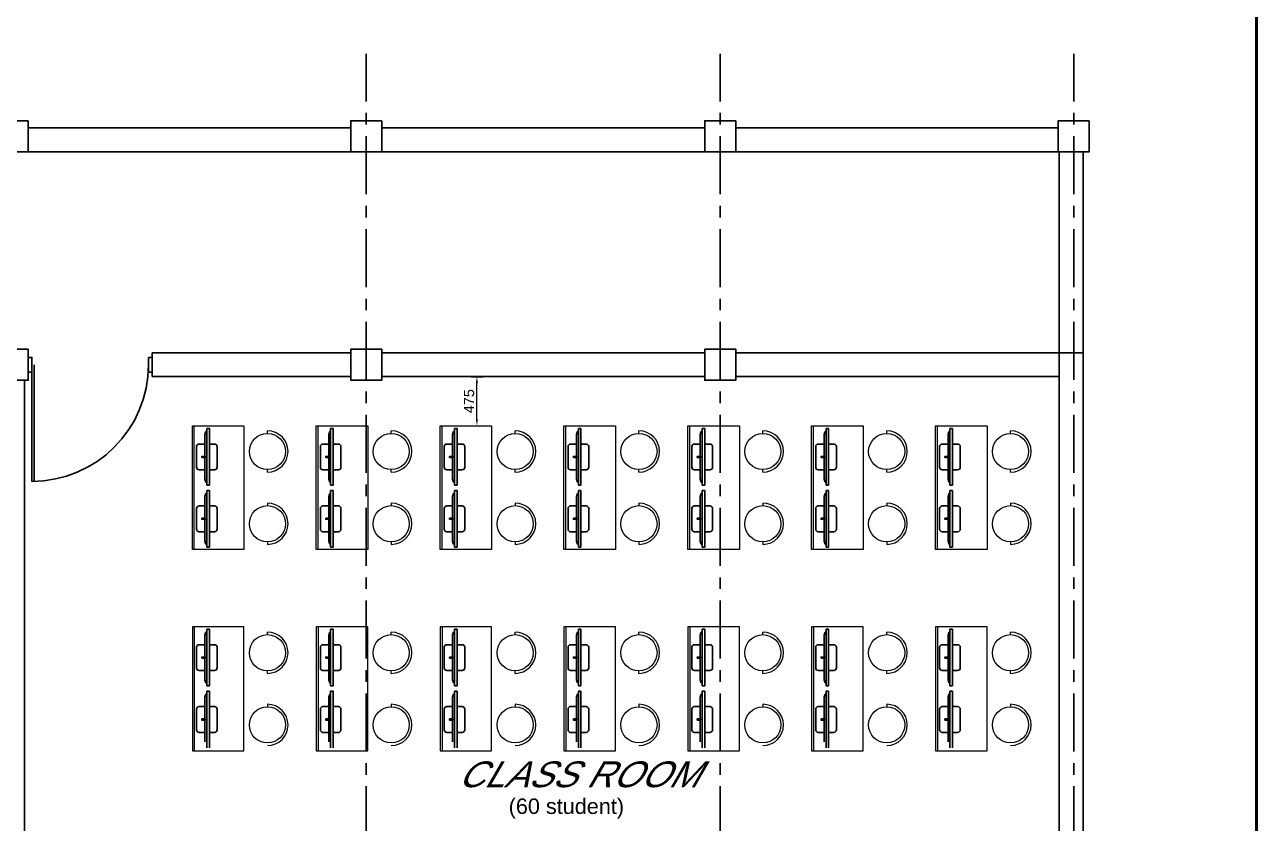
# Model space of a CAD drawing. Extents: x 348043 to 758301, y 133827 to 256568.
# Drawn here: x 615933 to 627867, y 141775 to 149515 of the extents above; entities that cross this region are included whole.
import ezdxf

# ---------------------------------------------------------------- set-up
doc = ezdxf.new("R2010")
doc.units = 0
doc.header["$LTSCALE"] = 900
doc.header["$MEASUREMENT"] = 0
doc.header["$PDMODE"] = 34
doc.linetypes.add('ACAD_ISO02W100', pattern=[15, 12, -3])
doc.linetypes.add('CENTER', pattern=[2, 1.25, -0.25, 0.25, -0.25])
doc.layers.get('DEFPOINTS').update_dxf_attribs({"color": 3, "linetype": 'CONTINUOUS'})
for name, color, linetype in [('2', 7, 'CONTINUOUS'), ('door', 163, 'CONTINUOUS'), ('TEXT', 2, 'CONTINUOUS')]:
    doc.layers.add(name, color=color, linetype=linetype)
doc.layers.add('COL', color=6, linetype='CONTINUOUS', lineweight=25)
doc.styles.add('ROMANS', font='arial.ttf')
doc.dimstyles.new('MSADIM', dxfattribs={"dimscale": 50, "dimtxt": 2.5, "dimasz": 2.5, "dimexe": 1.2, "dimexo": 1, "dimgap": 1, "dimtad": 1, "dimdec": 0, "dimzin": 1, "dimdsep": 46, "dimtxsty": 'ROMANS', "dimcen": 0, "dimclrd": 3, "dimclrt": 6, "dimadec": 0, "dimazin": 0, "dimtfac": 1, "dimtdec": 0, "dimtofl": 0, "dimtmove": 0, "dimatfit": 3, "dimfxl": 1, "dimtvp": 0.1, "dimtolj": 1, "dimtzin": 1, "dimarcsym": 0})

# ---------------------------------------------------------------- blocks, each defined once
blk = doc.blocks.new('*D110')
at = {"layer": 'DEFPOINTS', "color": 0, "lineweight": 50, "ltscale": 1.25}
for p in [(620208, 146103), (620315, 146103), (620208, 145628)]:
    blk.add_point(p, dxfattribs=at)
at = {"layer": 'door', "color": 0, "linetype": 'ACAD_ISO02W100', "lineweight": 9, "ltscale": 1.25}
blk.add_line((620258, 146103), (620375, 146103), dxfattribs=at)
at = {"layer": 'door', "color": 3, "lineweight": 9, "ltscale": 1.25}
blk.add_line((620315, 145691), (620315, 146041), dxfattribs=at)
at = {"layer": 'door', "color": 0, "lineweight": 9, "ltscale": 1.25}
blk.add_line((620258, 145628), (620375, 145628), dxfattribs=at)
at = {"layer": 'door', "color": 3, "lineweight": 50, "ltscale": 1.25}
for points in [[(620305, 146041), (620325, 146041), (620315, 146103)], [(620305, 145691), (620325, 145691), (620315, 145628)]]:
    blk.add_solid(points, dxfattribs=at)
at = {"layer": 'door', "color": 6, "lineweight": 5, "ltscale": 1.25, "insert": (620239, 145866), "char_height": 100, "attachment_point": 5, "rotation": 90, "style": 'ROMANS'}
blk.add_mtext('\\A1;475', dxfattribs=at)

msp = doc.modelspace()

# ---------------------------------------------------------------- linework, layer by layer
at = {"layer": '2', "color": 30, "linetype": 'Continuous'}
for p, q in [((617722.7, 145600.7), (617697.9, 145600.7)), ((617697.9, 145050.7), (617697.9, 145600.7)), ((617722.7, 145050.7), (617722.7, 145600.7)), ((618922.7, 145600.7), (618897.9, 145600.7)), ((618897.9, 145050.7), (618897.9, 145600.7)), ((618922.7, 145050.7), (618922.7, 145600.7)), ((620122.7, 145600.7), (620097.9, 145600.7)), ((620097.9, 145050.7), (620097.9, 145600.7)), ((620122.7, 145050.7), (620122.7, 145600.7)), ((621322.7, 145600.7), (621297.9, 145600.7)), ((621297.9, 145050.7), (621297.9, 145600.7)), ((621322.7, 145050.7), (621322.7, 145600.7)), ((622522.7, 145600.7), (622497.9, 145600.7)), ((622497.9, 145050.7), (622497.9, 145600.7)), ((622522.7, 145050.7), (622522.7, 145600.7)), ((623722.7, 145600.7), (623697.9, 145600.7)), ((623697.9, 145050.7), (623697.9, 145600.7)), ((623722.7, 145050.7), (623722.7, 145600.7)), ((624922.7, 145600.7), (624897.9, 145600.7)), ((624897.9, 145050.7), (624897.9, 145600.7)), ((624922.7, 145050.7), (624922.7, 145600.7)), ((617688.6, 145571.6), (617679.3, 145542.4)), ((617679.3, 145109), (617679.3, 145542.4)), ((617688.6, 145571.6), (617697.9, 145571.6)), ((618888.6, 145571.6), (618879.3, 145542.4)), ((618879.3, 145109), (618879.3, 145542.4)), ((618888.6, 145571.6), (618897.9, 145571.6)), ((620088.6, 145571.6), (620079.3, 145542.4)), ((620079.3, 145109), (620079.3, 145542.4)), ((620088.6, 145571.6), (620097.9, 145571.6)), ((621288.6, 145571.6), (621279.3, 145542.4)), ((621279.3, 145109), (621279.3, 145542.4)), ((621288.6, 145571.6), (621297.9, 145571.6)), ((622488.6, 145571.6), (622479.3, 145542.4)), ((622479.3, 145109), (622479.3, 145542.4)), ((622488.6, 145571.6), (622497.9, 145571.6)), ((623688.6, 145571.6), (623679.3, 145542.4)), ((623679.3, 145109), (623679.3, 145542.4)), ((623688.6, 145571.6), (623697.9, 145571.6)), ((624888.6, 145571.6), (624879.3, 145542.4)), ((624879.3, 145109), (624879.3, 145542.4)), ((624888.6, 145571.6), (624897.9, 145571.6)), ((617597.9, 145225.7), (617597.9, 145425.7)), ((617622.9, 145450.7), (617679.3, 145450.7)), ((617722.7, 145450.7), (617772.9, 145450.7)), ((617797.9, 145225.7), (617797.9, 145425.7)), ((618797.9, 145225.7), (618797.9, 145425.7)), ((618822.9, 145450.7), (618879.3, 145450.7)), ((618922.7, 145450.7), (618972.9, 145450.7)), ((618997.9, 145225.7), (618997.9, 145425.7)), ((619997.9, 145225.7), (619997.9, 145425.7)), ((620022.9, 145450.7), (620079.3, 145450.7)), ((620122.7, 145450.7), (620172.9, 145450.7)), ((620197.9, 145225.7), (620197.9, 145425.7)), ((621197.9, 145225.7), (621197.9, 145425.7)), ((621222.9, 145450.7), (621279.3, 145450.7)), ((621322.7, 145450.7), (621372.9, 145450.7)), ((621397.9, 145225.7), (621397.9, 145425.7)), ((622397.9, 145225.7), (622397.9, 145425.7)), ((622422.9, 145450.7), (622479.3, 145450.7)), ((622522.7, 145450.7), (622572.9, 145450.7)), ((622597.9, 145225.7), (622597.9, 145425.7)), ((623597.9, 145225.7), (623597.9, 145425.7)), ((623622.9, 145450.7), (623679.3, 145450.7)), ((623722.7, 145450.7), (623772.9, 145450.7)), ((623797.9, 145225.7), (623797.9, 145425.7)), ((624797.9, 145225.7), (624797.9, 145425.7)), ((624822.9, 145450.7), (624879.3, 145450.7)), ((624922.7, 145450.7), (624972.9, 145450.7)), ((624997.9, 145225.7), (624997.9, 145425.7)), ((617697.9, 145325.7), (617644.8, 145325.7)), ((617697.9, 145200.7), (617697.9, 145325.7)), ((618897.9, 145325.7), (618844.8, 145325.7)), ((618897.9, 145200.7), (618897.9, 145325.7)), ((620097.9, 145325.7), (620044.8, 145325.7)), ((620097.9, 145200.7), (620097.9, 145325.7)), ((621297.9, 145325.7), (621244.8, 145325.7)), ((621297.9, 145200.7), (621297.9, 145325.7)), ((622497.9, 145325.7), (622444.8, 145325.7)), ((622497.9, 145200.7), (622497.9, 145325.7)), ((623697.9, 145325.7), (623644.8, 145325.7)), ((623697.9, 145200.7), (623697.9, 145325.7)), ((624897.9, 145325.7), (624844.8, 145325.7)), ((624897.9, 145200.7), (624897.9, 145325.7)), ((617622.9, 145200.7), (617679.3, 145200.7)), ((617722.7, 145200.7), (617772.9, 145200.7)), ((618822.9, 145200.7), (618879.3, 145200.7)), ((618922.7, 145200.7), (618972.9, 145200.7)), ((620022.9, 145200.7), (620079.3, 145200.7)), ((620122.7, 145200.7), (620172.9, 145200.7)), ((621222.9, 145200.7), (621279.3, 145200.7)), ((621322.7, 145200.7), (621372.9, 145200.7)), ((622422.9, 145200.7), (622479.3, 145200.7)), ((622522.7, 145200.7), (622572.9, 145200.7)), ((623622.9, 145200.7), (623679.3, 145200.7)), ((623722.7, 145200.7), (623772.9, 145200.7)), ((624822.9, 145200.7), (624879.3, 145200.7)), ((624922.7, 145200.7), (624972.9, 145200.7)), ((617688.6, 145079.9), (617679.3, 145109)), ((617688.6, 145079.9), (617697.9, 145079.9)), ((617722.7, 145050.7), (617697.9, 145050.7)), ((617722.7, 145000.7), (617697.9, 145000.7)), ((617697.9, 145000.7), (617697.9, 144450.7)), ((617722.7, 145000.7), (617722.7, 144450.7)), ((618888.6, 145079.9), (618879.3, 145109)), ((618888.6, 145079.9), (618897.9, 145079.9)), ((618922.7, 145050.7), (618897.9, 145050.7)), ((618922.7, 145000.7), (618897.9, 145000.7)), ((618897.9, 145000.7), (618897.9, 144450.7)), ((618922.7, 145000.7), (618922.7, 144450.7)), ((620088.6, 145079.9), (620079.3, 145109)), ((620088.6, 145079.9), (620097.9, 145079.9)), ((620122.7, 145050.7), (620097.9, 145050.7)), ((620122.7, 145000.7), (620097.9, 145000.7)), ((620097.9, 145000.7), (620097.9, 144450.7)), ((620122.7, 145000.7), (620122.7, 144450.7)), ((621288.6, 145079.9), (621279.3, 145109)), ((621288.6, 145079.9), (621297.9, 145079.9)), ((621322.7, 145050.7), (621297.9, 145050.7)), ((621322.7, 145000.7), (621297.9, 145000.7)), ((621297.9, 145000.7), (621297.9, 144450.7)), ((621322.7, 145000.7), (621322.7, 144450.7)), ((622488.6, 145079.9), (622479.3, 145109)), ((622488.6, 145079.9), (622497.9, 145079.9)), ((622522.7, 145050.7), (622497.9, 145050.7)), ((622522.7, 145000.7), (622497.9, 145000.7)), ((622497.9, 145000.7), (622497.9, 144450.7)), ((622522.7, 145000.7), (622522.7, 144450.7)), ((623688.6, 145079.9), (623679.3, 145109)), ((623688.6, 145079.9), (623697.9, 145079.9)), ((623722.7, 145050.7), (623697.9, 145050.7)), ((623722.7, 145000.7), (623697.9, 145000.7)), ((623697.9, 145000.7), (623697.9, 144450.7)), ((623722.7, 145000.7), (623722.7, 144450.7)), ((624888.6, 145079.9), (624879.3, 145109)), ((624888.6, 145079.9), (624897.9, 145079.9)), ((624922.7, 145050.7), (624897.9, 145050.7)), ((624922.7, 145000.7), (624897.9, 145000.7)), ((624897.9, 145000.7), (624897.9, 144450.7)), ((624922.7, 145000.7), (624922.7, 144450.7)), ((617688.6, 144971.6), (617679.3, 144942.4)), ((617679.3, 144942.4), (617679.3, 144509)), ((617688.6, 144971.6), (617697.9, 144971.6)), ((618888.6, 144971.6), (618879.3, 144942.4)), ((618879.3, 144942.4), (618879.3, 144509)), ((618888.6, 144971.6), (618897.9, 144971.6)), ((620088.6, 144971.6), (620079.3, 144942.4)), ((620079.3, 144942.4), (620079.3, 144509)), ((620088.6, 144971.6), (620097.9, 144971.6)), ((621288.6, 144971.6), (621279.3, 144942.4)), ((621279.3, 144942.4), (621279.3, 144509)), ((621288.6, 144971.6), (621297.9, 144971.6)), ((622488.6, 144971.6), (622479.3, 144942.4)), ((622479.3, 144942.4), (622479.3, 144509)), ((622488.6, 144971.6), (622497.9, 144971.6)), ((623688.6, 144971.6), (623679.3, 144942.4)), ((623679.3, 144942.4), (623679.3, 144509)), ((623688.6, 144971.6), (623697.9, 144971.6)), ((624888.6, 144971.6), (624879.3, 144942.4)), ((624879.3, 144942.4), (624879.3, 144509)), ((624888.6, 144971.6), (624897.9, 144971.6)), ((617597.9, 144825.7), (617597.9, 144625.7)), ((617622.9, 144850.7), (617679.3, 144850.7)), ((617697.9, 144850.7), (617697.9, 144725.7)), ((617722.7, 144850.7), (617772.9, 144850.7)), ((617797.9, 144825.7), (617797.9, 144625.7)), ((618797.9, 144825.7), (618797.9, 144625.7)), ((618822.9, 144850.7), (618879.3, 144850.7)), ((618897.9, 144850.7), (618897.9, 144725.7)), ((618922.7, 144850.7), (618972.9, 144850.7)), ((618997.9, 144825.7), (618997.9, 144625.7)), ((619997.9, 144825.7), (619997.9, 144625.7)), ((620022.9, 144850.7), (620079.3, 144850.7)), ((620097.9, 144850.7), (620097.9, 144725.7)), ((620122.7, 144850.7), (620172.9, 144850.7)), ((620197.9, 144825.7), (620197.9, 144625.7)), ((621197.9, 144825.7), (621197.9, 144625.7)), ((621222.9, 144850.7), (621279.3, 144850.7)), ((621297.9, 144850.7), (621297.9, 144725.7)), ((621322.7, 144850.7), (621372.9, 144850.7)), ((621397.9, 144825.7), (621397.9, 144625.7)), ((622397.9, 144825.7), (622397.9, 144625.7)), ((622422.9, 144850.7), (622479.3, 144850.7)), ((622497.9, 144850.7), (622497.9, 144725.7)), ((622522.7, 144850.7), (622572.9, 144850.7)), ((622597.9, 144825.7), (622597.9, 144625.7)), ((623597.9, 144825.7), (623597.9, 144625.7)), ((623622.9, 144850.7), (623679.3, 144850.7)), ((623697.9, 144850.7), (623697.9, 144725.7)), ((623722.7, 144850.7), (623772.9, 144850.7)), ((623797.9, 144825.7), (623797.9, 144625.7)), ((624797.9, 144825.7), (624797.9, 144625.7)), ((624822.9, 144850.7), (624879.3, 144850.7)), ((624897.9, 144850.7), (624897.9, 144725.7)), ((624922.7, 144850.7), (624972.9, 144850.7)), ((624997.9, 144825.7), (624997.9, 144625.7)), ((617697.9, 144725.7), (617644.8, 144725.7)), ((618897.9, 144725.7), (618844.8, 144725.7)), ((620097.9, 144725.7), (620044.8, 144725.7)), ((621297.9, 144725.7), (621244.8, 144725.7)), ((622497.9, 144725.7), (622444.8, 144725.7)), ((623697.9, 144725.7), (623644.8, 144725.7)), ((624897.9, 144725.7), (624844.8, 144725.7)), ((617622.9, 144600.7), (617679.3, 144600.7)), ((617722.7, 144600.7), (617772.9, 144600.7)), ((618822.9, 144600.7), (618879.3, 144600.7)), ((618922.7, 144600.7), (618972.9, 144600.7)), ((620022.9, 144600.7), (620079.3, 144600.7)), ((620122.7, 144600.7), (620172.9, 144600.7)), ((621222.9, 144600.7), (621279.3, 144600.7)), ((621322.7, 144600.7), (621372.9, 144600.7)), ((622422.9, 144600.7), (622479.3, 144600.7)), ((622522.7, 144600.7), (622572.9, 144600.7)), ((623622.9, 144600.7), (623679.3, 144600.7)), ((623722.7, 144600.7), (623772.9, 144600.7)), ((624822.9, 144600.7), (624879.3, 144600.7)), ((624922.7, 144600.7), (624972.9, 144600.7)), ((617688.6, 144479.9), (617679.3, 144509)), ((617688.6, 144479.9), (617697.9, 144479.9)), ((617722.7, 144450.7), (617697.9, 144450.7)), ((618888.6, 144479.9), (618879.3, 144509)), ((618888.6, 144479.9), (618897.9, 144479.9)), ((618922.7, 144450.7), (618897.9, 144450.7)), ((620088.6, 144479.9), (620079.3, 144509)), ((620088.6, 144479.9), (620097.9, 144479.9)), ((620122.7, 144450.7), (620097.9, 144450.7)), ((621288.6, 144479.9), (621279.3, 144509)), ((621288.6, 144479.9), (621297.9, 144479.9)), ((621322.7, 144450.7), (621297.9, 144450.7)), ((622488.6, 144479.9), (622479.3, 144509)), ((622488.6, 144479.9), (622497.9, 144479.9)), ((622522.7, 144450.7), (622497.9, 144450.7)), ((623688.6, 144479.9), (623679.3, 144509)), ((623688.6, 144479.9), (623697.9, 144479.9)), ((623722.7, 144450.7), (623697.9, 144450.7)), ((624888.6, 144479.9), (624879.3, 144509)), ((624888.6, 144479.9), (624897.9, 144479.9)), ((624922.7, 144450.7), (624897.9, 144450.7)), ((617688.6, 143627), (617679.3, 143597.8)), ((617679.3, 143164.4), (617679.3, 143597.8)), ((617688.6, 143627), (617697.9, 143627)), ((617722.7, 143656.1), (617697.9, 143656.1)), ((617697.9, 143106.1), (617697.9, 143656.1)), ((617722.7, 143106.1), (617722.7, 143656.1)), ((618888.6, 143627), (618879.3, 143597.8)), ((618879.3, 143164.4), (618879.3, 143597.8)), ((618888.6, 143627), (618897.9, 143627)), ((618922.7, 143656.1), (618897.9, 143656.1)), ((618897.9, 143106.1), (618897.9, 143656.1)), ((618922.7, 143106.1), (618922.7, 143656.1)), ((620088.6, 143627), (620079.3, 143597.8)), ((620079.3, 143164.4), (620079.3, 143597.8)), ((620088.6, 143627), (620097.9, 143627)), ((620122.7, 143656.1), (620097.9, 143656.1)), ((620097.9, 143106.1), (620097.9, 143656.1)), ((620122.7, 143106.1), (620122.7, 143656.1)), ((621288.6, 143627), (621279.3, 143597.8)), ((621279.3, 143164.4), (621279.3, 143597.8)), ((621288.6, 143627), (621297.9, 143627)), ((621322.7, 143656.1), (621297.9, 143656.1)), ((621297.9, 143106.1), (621297.9, 143656.1)), ((621322.7, 143106.1), (621322.7, 143656.1)), ((622488.6, 143627), (622479.3, 143597.8)), ((622479.3, 143164.4), (622479.3, 143597.8)), ((622488.6, 143627), (622497.9, 143627)), ((622522.7, 143656.1), (622497.9, 143656.1)), ((622497.9, 143106.1), (622497.9, 143656.1)), ((622522.7, 143106.1), (622522.7, 143656.1)), ((623688.6, 143627), (623679.3, 143597.8)), ((623679.3, 143164.4), (623679.3, 143597.8)), ((623688.6, 143627), (623697.9, 143627)), ((623722.7, 143656.1), (623697.9, 143656.1)), ((623697.9, 143106.1), (623697.9, 143656.1)), ((623722.7, 143106.1), (623722.7, 143656.1)), ((624888.6, 143627), (624879.3, 143597.8)), ((624879.3, 143164.4), (624879.3, 143597.8)), ((624888.6, 143627), (624897.9, 143627)), ((624922.7, 143656.1), (624897.9, 143656.1)), ((624897.9, 143106.1), (624897.9, 143656.1)), ((624922.7, 143106.1), (624922.7, 143656.1)), ((617597.9, 143281.1), (617597.9, 143481.1)), ((617622.9, 143506.1), (617679.3, 143506.1)), ((617722.7, 143506.1), (617772.9, 143506.1)), ((617797.9, 143281.1), (617797.9, 143481.1)), ((618797.9, 143281.1), (618797.9, 143481.1)), ((618822.9, 143506.1), (618879.3, 143506.1)), ((618922.7, 143506.1), (618972.9, 143506.1)), ((618997.9, 143281.1), (618997.9, 143481.1)), ((619997.9, 143281.1), (619997.9, 143481.1)), ((620022.9, 143506.1), (620079.3, 143506.1)), ((620122.7, 143506.1), (620172.9, 143506.1)), ((620197.9, 143281.1), (620197.9, 143481.1)), ((621197.9, 143281.1), (621197.9, 143481.1)), ((621222.9, 143506.1), (621279.3, 143506.1)), ((621322.7, 143506.1), (621372.9, 143506.1)), ((621397.9, 143281.1), (621397.9, 143481.1)), ((622397.9, 143281.1), (622397.9, 143481.1)), ((622422.9, 143506.1), (622479.3, 143506.1)), ((622522.7, 143506.1), (622572.9, 143506.1)), ((622597.9, 143281.1), (622597.9, 143481.1)), ((623597.9, 143281.1), (623597.9, 143481.1)), ((623622.9, 143506.1), (623679.3, 143506.1)), ((623722.7, 143506.1), (623772.9, 143506.1)), ((623797.9, 143281.1), (623797.9, 143481.1)), ((624797.9, 143281.1), (624797.9, 143481.1)), ((624822.9, 143506.1), (624879.3, 143506.1)), ((624922.7, 143506.1), (624972.9, 143506.1)), ((624997.9, 143281.1), (624997.9, 143481.1)), ((617697.9, 143381.1), (617644.8, 143381.1)), ((617697.9, 143256.1), (617697.9, 143381.1)), ((618897.9, 143381.1), (618844.8, 143381.1)), ((618897.9, 143256.1), (618897.9, 143381.1)), ((620097.9, 143381.1), (620044.8, 143381.1)), ((620097.9, 143256.1), (620097.9, 143381.1)), ((621297.9, 143381.1), (621244.8, 143381.1)), ((621297.9, 143256.1), (621297.9, 143381.1)), ((622497.9, 143381.1), (622444.8, 143381.1)), ((622497.9, 143256.1), (622497.9, 143381.1)), ((623697.9, 143381.1), (623644.8, 143381.1)), ((623697.9, 143256.1), (623697.9, 143381.1)), ((624897.9, 143381.1), (624844.8, 143381.1)), ((624897.9, 143256.1), (624897.9, 143381.1)), ((617622.9, 143256.1), (617679.3, 143256.1)), ((617722.7, 143256.1), (617772.9, 143256.1)), ((618822.9, 143256.1), (618879.3, 143256.1)), ((618922.7, 143256.1), (618972.9, 143256.1)), ((620022.9, 143256.1), (620079.3, 143256.1)), ((620122.7, 143256.1), (620172.9, 143256.1)), ((621222.9, 143256.1), (621279.3, 143256.1)), ((621322.7, 143256.1), (621372.9, 143256.1)), ((622422.9, 143256.1), (622479.3, 143256.1)), ((622522.7, 143256.1), (622572.9, 143256.1)), ((623622.9, 143256.1), (623679.3, 143256.1)), ((623722.7, 143256.1), (623772.9, 143256.1)), ((624822.9, 143256.1), (624879.3, 143256.1)), ((624922.7, 143256.1), (624972.9, 143256.1)), ((617688.6, 143135.3), (617679.3, 143164.4)), ((617688.6, 143135.3), (617697.9, 143135.3)), ((617722.7, 143106.1), (617697.9, 143106.1)), ((618888.6, 143135.3), (618879.3, 143164.4)), ((618888.6, 143135.3), (618897.9, 143135.3)), ((618922.7, 143106.1), (618897.9, 143106.1)), ((620088.6, 143135.3), (620079.3, 143164.4)), ((620088.6, 143135.3), (620097.9, 143135.3)), ((620122.7, 143106.1), (620097.9, 143106.1)), ((621288.6, 143135.3), (621279.3, 143164.4)), ((621288.6, 143135.3), (621297.9, 143135.3)), ((621322.7, 143106.1), (621297.9, 143106.1)), ((622488.6, 143135.3), (622479.3, 143164.4)), ((622488.6, 143135.3), (622497.9, 143135.3)), ((622522.7, 143106.1), (622497.9, 143106.1)), ((623688.6, 143135.3), (623679.3, 143164.4)), ((623688.6, 143135.3), (623697.9, 143135.3)), ((623722.7, 143106.1), (623697.9, 143106.1)), ((624888.6, 143135.3), (624879.3, 143164.4)), ((624888.6, 143135.3), (624897.9, 143135.3)), ((624922.7, 143106.1), (624897.9, 143106.1)), ((617688.6, 143027), (617679.3, 142997.8)), ((617679.3, 142997.8), (617679.3, 142564.4)), ((617688.6, 143027), (617697.9, 143027)), ((617722.7, 143056.1), (617697.9, 143056.1)), ((617697.9, 143056.1), (617697.9, 142506.1)), ((617722.7, 143056.1), (617722.7, 142506.1)), ((618888.6, 143027), (618879.3, 142997.8)), ((618879.3, 142997.8), (618879.3, 142564.4)), ((618888.6, 143027), (618897.9, 143027)), ((618922.7, 143056.1), (618897.9, 143056.1)), ((618897.9, 143056.1), (618897.9, 142506.1)), ((618922.7, 143056.1), (618922.7, 142506.1)), ((620088.6, 143027), (620079.3, 142997.8)), ((620079.3, 142997.8), (620079.3, 142564.4)), ((620088.6, 143027), (620097.9, 143027)), ((620122.7, 143056.1), (620097.9, 143056.1)), ((620097.9, 143056.1), (620097.9, 142506.1)), ((620122.7, 143056.1), (620122.7, 142506.1)), ((621288.6, 143027), (621279.3, 142997.8)), ((621279.3, 142997.8), (621279.3, 142564.4)), ((621288.6, 143027), (621297.9, 143027)), ((621322.7, 143056.1), (621297.9, 143056.1)), ((621297.9, 143056.1), (621297.9, 142506.1)), ((621322.7, 143056.1), (621322.7, 142506.1)), ((622488.6, 143027), (622479.3, 142997.8)), ((622479.3, 142997.8), (622479.3, 142564.4)), ((622488.6, 143027), (622497.9, 143027)), ((622522.7, 143056.1), (622497.9, 143056.1)), ((622497.9, 143056.1), (622497.9, 142506.1)), ((622522.7, 143056.1), (622522.7, 142506.1)), ((623688.6, 143027), (623679.3, 142997.8)), ((623679.3, 142997.8), (623679.3, 142564.4)), ((623688.6, 143027), (623697.9, 143027)), ((623722.7, 143056.1), (623697.9, 143056.1)), ((623697.9, 143056.1), (623697.9, 142506.1)), ((623722.7, 143056.1), (623722.7, 142506.1)), ((624888.6, 143027), (624879.3, 142997.8)), ((624879.3, 142997.8), (624879.3, 142564.4)), ((624888.6, 143027), (624897.9, 143027)), ((624922.7, 143056.1), (624897.9, 143056.1)), ((624897.9, 143056.1), (624897.9, 142506.1)), ((624922.7, 143056.1), (624922.7, 142506.1)), ((617597.9, 142881.1), (617597.9, 142681.1)), ((617622.9, 142906.1), (617679.3, 142906.1)), ((617697.9, 142906.1), (617697.9, 142781.1)), ((617722.7, 142906.1), (617772.9, 142906.1)), ((617797.9, 142881.1), (617797.9, 142681.1)), ((618797.9, 142881.1), (618797.9, 142681.1)), ((618822.9, 142906.1), (618879.3, 142906.1)), ((618897.9, 142906.1), (618897.9, 142781.1)), ((618922.7, 142906.1), (618972.9, 142906.1)), ((618997.9, 142881.1), (618997.9, 142681.1)), ((619997.9, 142881.1), (619997.9, 142681.1)), ((620022.9, 142906.1), (620079.3, 142906.1)), ((620097.9, 142906.1), (620097.9, 142781.1)), ((620122.7, 142906.1), (620172.9, 142906.1)), ((620197.9, 142881.1), (620197.9, 142681.1)), ((621197.9, 142881.1), (621197.9, 142681.1)), ((621222.9, 142906.1), (621279.3, 142906.1)), ((621297.9, 142906.1), (621297.9, 142781.1)), ((621322.7, 142906.1), (621372.9, 142906.1)), ((621397.9, 142881.1), (621397.9, 142681.1)), ((622397.9, 142881.1), (622397.9, 142681.1)), ((622422.9, 142906.1), (622479.3, 142906.1)), ((622497.9, 142906.1), (622497.9, 142781.1)), ((622522.7, 142906.1), (622572.9, 142906.1)), ((622597.9, 142881.1), (622597.9, 142681.1)), ((623597.9, 142881.1), (623597.9, 142681.1)), ((623622.9, 142906.1), (623679.3, 142906.1)), ((623697.9, 142906.1), (623697.9, 142781.1)), ((623722.7, 142906.1), (623772.9, 142906.1)), ((623797.9, 142881.1), (623797.9, 142681.1)), ((624797.9, 142881.1), (624797.9, 142681.1)), ((624822.9, 142906.1), (624879.3, 142906.1)), ((624897.9, 142906.1), (624897.9, 142781.1)), ((624922.7, 142906.1), (624972.9, 142906.1)), ((624997.9, 142881.1), (624997.9, 142681.1)), ((617697.9, 142781.1), (617644.8, 142781.1)), ((618897.9, 142781.1), (618844.8, 142781.1)), ((620097.9, 142781.1), (620044.8, 142781.1)), ((621297.9, 142781.1), (621244.8, 142781.1)), ((622497.9, 142781.1), (622444.8, 142781.1)), ((623697.9, 142781.1), (623644.8, 142781.1)), ((624897.9, 142781.1), (624844.8, 142781.1)), ((617622.9, 142656.1), (617679.3, 142656.1)), ((617722.7, 142656.1), (617772.9, 142656.1)), ((618822.9, 142656.1), (618879.3, 142656.1)), ((618922.7, 142656.1), (618972.9, 142656.1)), ((620022.9, 142656.1), (620079.3, 142656.1)), ((620122.7, 142656.1), (620172.9, 142656.1)), ((621222.9, 142656.1), (621279.3, 142656.1)), ((621322.7, 142656.1), (621372.9, 142656.1)), ((622422.9, 142656.1), (622479.3, 142656.1)), ((622522.7, 142656.1), (622572.9, 142656.1)), ((623622.9, 142656.1), (623679.3, 142656.1)), ((623722.7, 142656.1), (623772.9, 142656.1)), ((624822.9, 142656.1), (624879.3, 142656.1)), ((624922.7, 142656.1), (624972.9, 142656.1))]:
    msp.add_line(p, q, dxfattribs=at)
for points in [[(617649.7, 145320.7), (617649.7, 145330.7), (617679.3, 145330.7), (617679.3, 145320.7)], [(618849.7, 145320.7), (618849.7, 145330.7), (618879.3, 145330.7), (618879.3, 145320.7)], [(620049.7, 145320.7), (620049.7, 145330.7), (620079.3, 145330.7), (620079.3, 145320.7)], [(621249.7, 145320.7), (621249.7, 145330.7), (621279.3, 145330.7), (621279.3, 145320.7)], [(622449.7, 145320.7), (622449.7, 145330.7), (622479.3, 145330.7), (622479.3, 145320.7)], [(623649.7, 145320.7), (623649.7, 145330.7), (623679.3, 145330.7), (623679.3, 145320.7)], [(624849.7, 145320.7), (624849.7, 145330.7), (624879.3, 145330.7), (624879.3, 145320.7)], [(617649.7, 144730.8), (617649.7, 144720.8), (617679.3, 144720.8), (617679.3, 144730.8)], [(618849.7, 144730.8), (618849.7, 144720.8), (618879.3, 144720.8), (618879.3, 144730.8)], [(620049.7, 144730.8), (620049.7, 144720.8), (620079.3, 144720.8), (620079.3, 144730.8)], [(621249.7, 144730.8), (621249.7, 144720.8), (621279.3, 144720.8), (621279.3, 144730.8)], [(622449.7, 144730.8), (622449.7, 144720.8), (622479.3, 144720.8), (622479.3, 144730.8)], [(623649.7, 144730.8), (623649.7, 144720.8), (623679.3, 144720.8), (623679.3, 144730.8)], [(624849.7, 144730.8), (624849.7, 144720.8), (624879.3, 144720.8), (624879.3, 144730.8)], [(617649.7, 143376.1), (617649.7, 143386.1), (617679.3, 143386.1), (617679.3, 143376.1)], [(618849.7, 143376.1), (618849.7, 143386.1), (618879.3, 143386.1), (618879.3, 143376.1)], [(620049.7, 143376.1), (620049.7, 143386.1), (620079.3, 143386.1), (620079.3, 143376.1)], [(621249.7, 143376.1), (621249.7, 143386.1), (621279.3, 143386.1), (621279.3, 143376.1)], [(622449.7, 143376.1), (622449.7, 143386.1), (622479.3, 143386.1), (622479.3, 143376.1)], [(623649.7, 143376.1), (623649.7, 143386.1), (623679.3, 143386.1), (623679.3, 143376.1)], [(624849.7, 143376.1), (624849.7, 143386.1), (624879.3, 143386.1), (624879.3, 143376.1)], [(617649.7, 142786.2), (617649.7, 142776.2), (617679.3, 142776.2), (617679.3, 142786.2)], [(618849.7, 142786.2), (618849.7, 142776.2), (618879.3, 142776.2), (618879.3, 142786.2)], [(620049.7, 142786.2), (620049.7, 142776.2), (620079.3, 142776.2), (620079.3, 142786.2)], [(621249.7, 142786.2), (621249.7, 142776.2), (621279.3, 142776.2), (621279.3, 142786.2)], [(622449.7, 142786.2), (622449.7, 142776.2), (622479.3, 142776.2), (622479.3, 142786.2)], [(623649.7, 142786.2), (623649.7, 142776.2), (623679.3, 142776.2), (623679.3, 142786.2)], [(624849.7, 142786.2), (624849.7, 142776.2), (624879.3, 142776.2), (624879.3, 142786.2)]]:
    msp.add_lwpolyline(points, close=True, dxfattribs=at)
for centre, start, end in [((617622.9, 145425.7), 90, 180), ((617772.9, 145425.7), 0, 90), ((618822.9, 145425.7), 90, 180), ((618972.9, 145425.7), 0, 90), ((620022.9, 145425.7), 90, 180), ((620172.9, 145425.7), 0, 90), ((621222.9, 145425.7), 90, 180), ((621372.9, 145425.7), 0, 90), ((622422.9, 145425.7), 90, 180), ((622572.9, 145425.7), 0, 90), ((623622.9, 145425.7), 90, 180), ((623772.9, 145425.7), 0, 90), ((624822.9, 145425.7), 90, 180), ((624972.9, 145425.7), 0, 90), ((617622.9, 145225.7), 180, 270), ((617772.9, 145225.7), 270, 0), ((618822.9, 145225.7), 180, 270), ((618972.9, 145225.7), 270, 0), ((620022.9, 145225.7), 180, 270), ((620172.9, 145225.7), 270, 0), ((621222.9, 145225.7), 180, 270), ((621372.9, 145225.7), 270, 0), ((622422.9, 145225.7), 180, 270), ((622572.9, 145225.7), 270, 0), ((623622.9, 145225.7), 180, 270), ((623772.9, 145225.7), 270, 0), ((624822.9, 145225.7), 180, 270), ((624972.9, 145225.7), 270, 0), ((617622.9, 144825.7), 90, 180), ((617772.9, 144825.7), 360, 90), ((618822.9, 144825.7), 90, 180), ((618972.9, 144825.7), 360, 90), ((620022.9, 144825.7), 90, 180), ((620172.9, 144825.7), 360, 90), ((621222.9, 144825.7), 90, 180), ((621372.9, 144825.7), 360, 90), ((622422.9, 144825.7), 90, 180), ((622572.9, 144825.7), 360, 90), ((623622.9, 144825.7), 90, 180), ((623772.9, 144825.7), 360, 90), ((624822.9, 144825.7), 90, 180), ((624972.9, 144825.7), 360, 90), ((617622.9, 144625.7), 180, 270), ((617772.9, 144625.7), 270, 360), ((618822.9, 144625.7), 180, 270), ((618972.9, 144625.7), 270, 360), ((620022.9, 144625.7), 180, 270), ((620172.9, 144625.7), 270, 360), ((621222.9, 144625.7), 180, 270), ((621372.9, 144625.7), 270, 360), ((622422.9, 144625.7), 180, 270), ((622572.9, 144625.7), 270, 360), ((623622.9, 144625.7), 180, 270), ((623772.9, 144625.7), 270, 360), ((624822.9, 144625.7), 180, 270), ((624972.9, 144625.7), 270, 360), ((617622.9, 143481.1), 90, 180), ((617772.9, 143481.1), 0, 90), ((618822.9, 143481.1), 90, 180), ((618972.9, 143481.1), 0, 90), ((620022.9, 143481.1), 90, 180), ((620172.9, 143481.1), 0, 90), ((621222.9, 143481.1), 90, 180), ((621372.9, 143481.1), 0, 90), ((622422.9, 143481.1), 90, 180), ((622572.9, 143481.1), 0, 90), ((623622.9, 143481.1), 90, 180), ((623772.9, 143481.1), 0, 90), ((624822.9, 143481.1), 90, 180), ((624972.9, 143481.1), 0, 90), ((617622.9, 143281.1), 180, 270), ((617772.9, 143281.1), 270, 0), ((618822.9, 143281.1), 180, 270), ((618972.9, 143281.1), 270, 0), ((620022.9, 143281.1), 180, 270), ((620172.9, 143281.1), 270, 0), ((621222.9, 143281.1), 180, 270), ((621372.9, 143281.1), 270, 0), ((622422.9, 143281.1), 180, 270), ((622572.9, 143281.1), 270, 0), ((623622.9, 143281.1), 180, 270), ((623772.9, 143281.1), 270, 0), ((624822.9, 143281.1), 180, 270), ((624972.9, 143281.1), 270, 0), ((617622.9, 142881.1), 90, 180), ((617772.9, 142881.1), 360, 90), ((618822.9, 142881.1), 90, 180), ((618972.9, 142881.1), 360, 90), ((620022.9, 142881.1), 90, 180), ((620172.9, 142881.1), 360, 90), ((621222.9, 142881.1), 90, 180), ((621372.9, 142881.1), 360, 90), ((622422.9, 142881.1), 90, 180), ((622572.9, 142881.1), 360, 90), ((623622.9, 142881.1), 90, 180), ((623772.9, 142881.1), 360, 90), ((624822.9, 142881.1), 90, 180), ((624972.9, 142881.1), 360, 90), ((617622.9, 142681.1), 180, 270), ((617772.9, 142681.1), 270, 360), ((618822.9, 142681.1), 180, 270), ((618972.9, 142681.1), 270, 360), ((620022.9, 142681.1), 180, 270), ((620172.9, 142681.1), 270, 360), ((621222.9, 142681.1), 180, 270), ((621372.9, 142681.1), 270, 360), ((622422.9, 142681.1), 180, 270), ((622572.9, 142681.1), 270, 360), ((623622.9, 142681.1), 180, 270), ((623772.9, 142681.1), 270, 360), ((624822.9, 142681.1), 180, 270), ((624972.9, 142681.1), 270, 360)]:
    msp.add_arc(centre, 25, start, end, dxfattribs=at)
at = {"layer": 'COL'}
for points in [[(615967.8, 148583.4), (615967.8, 148283.4), (615667.8, 148283.4), (615667.8, 148583.4)], [(619392.8, 148583.4), (619392.8, 148283.4), (619092.8, 148283.4), (619092.8, 148583.4)], [(622822.8, 148583.4), (622822.8, 148283.4), (622522.8, 148283.4), (622522.8, 148583.4)], [(626247.8, 148583.4), (626247.8, 148283.4), (625947.8, 148283.4), (625947.8, 148583.4)], [(615967.8, 146368.4), (615967.8, 146068.4), (615667.8, 146068.4), (615667.8, 146368.4)], [(619392.8, 146368.4), (619392.8, 146068.4), (619092.8, 146068.4), (619092.8, 146368.4)], [(622822.8, 146368.4), (622822.8, 146068.4), (622522.8, 146068.4), (622522.8, 146368.4)]]:
    msp.add_lwpolyline(points, close=True, dxfattribs=at)
at = {"layer": 'door', "linetype": 'CENTER', "ltscale": 0.5}
for p, q in [((619242.8, 137071.2), (619242.8, 149231.4)), ((622672.8, 137071.2), (622672.8, 149231.4)), ((626097.8, 137071.2), (626097.8, 149231.4))]:
    msp.add_line(p, q, dxfattribs=at)
at = {"layer": 'door', "color": 3, "ltscale": 1.25}
for p, q in [((615967.8, 148513.4), (619092.8, 148513.4)), ((619392.8, 148513.4), (622517.8, 148513.4)), ((622822.8, 148513.4), (625947.8, 148513.4)), ((615967.8, 148283.4), (619092.8, 148283.4)), ((619392.8, 148283.4), (622517.8, 148283.4)), ((622822.8, 148283.4), (625947.8, 148283.4)), ((625957.8, 148283.4), (625957.8, 138503.4)), ((626187.8, 148283.4), (626187.8, 138273.4)), ((615967.8, 146335.7), (615967.8, 146105.7)), ((617167.8, 146333.4), (619092.8, 146333.4)), ((617167.8, 146333.4), (617167.8, 146103.4)), ((619392.8, 146333.4), (622522.8, 146333.4)), ((622822.8, 146333.4), (626187.8, 146333.4)), ((617167.8, 146103.4), (619092.8, 146103.4)), ((619392.8, 146103.4), (622522.8, 146103.4)), ((622822.8, 146103.4), (625957.8, 146103.4)), ((615932.8, 146068.4), (615932.8, 138578.4))]:
    msp.add_line(p, q, dxfattribs=at)
at = {"layer": 'door', "color": 13, "ltscale": 1.25}
for p, q in [((616003, 146218.4), (616003, 145088.9)), ((616026.4, 146218.4), (616026.4, 145088.9))]:
    msp.add_line(p, q, dxfattribs=at)
at = {"layer": 'door', "color": 190, "linetype": 'ByBlock', "lineweight": 5, "ltscale": 1.25}
for p, q in [((617576.7, 144428.4), (617576.7, 145628.4)), ((618776.7, 144428.4), (618776.7, 145628.4)), ((619976.7, 144428.4), (619976.7, 145628.4)), ((621176.7, 144428.4), (621176.7, 145628.4)), ((622376.7, 144428.4), (622376.7, 145628.4)), ((623576.7, 144428.4), (623576.7, 145628.4)), ((624776.7, 144428.4), (624776.7, 145628.4)), ((617576.7, 143678.4), (617576.7, 142478.4)), ((618776.7, 143678.4), (618776.7, 142478.4)), ((619976.7, 143678.4), (619976.7, 142478.4)), ((621176.7, 143678.4), (621176.7, 142478.4)), ((622376.7, 143678.4), (622376.7, 142478.4)), ((623576.7, 143678.4), (623576.7, 142478.4)), ((624776.7, 143678.4), (624776.7, 142478.4))]:
    msp.add_line(p, q, dxfattribs=at)
at = {"layer": 'door', "color": 3, "linetype": 'ByBlock', "lineweight": 5, "ltscale": 1.25}
for p, q in [((618285, 145553.4), (618285, 145578.4)), ((619485, 145553.4), (619485, 145578.4)), ((620685, 145553.4), (620685, 145578.4)), ((621885, 145553.4), (621885, 145578.4)), ((623085, 145553.4), (623085, 145578.4)), ((624285, 145553.4), (624285, 145578.4)), ((625485, 145553.4), (625485, 145578.4)), ((618285, 145178.4), (618285, 145203.4)), ((619485, 145178.4), (619485, 145203.4)), ((620685, 145178.4), (620685, 145203.4)), ((621885, 145178.4), (621885, 145203.4)), ((623085, 145178.4), (623085, 145203.4)), ((624285, 145178.4), (624285, 145203.4)), ((625485, 145178.4), (625485, 145203.4)), ((618285, 144878.4), (618285, 144853.4)), ((619485, 144878.4), (619485, 144853.4)), ((620685, 144878.4), (620685, 144853.4)), ((621885, 144878.4), (621885, 144853.4)), ((623085, 144878.4), (623085, 144853.4)), ((624285, 144878.4), (624285, 144853.4)), ((625485, 144878.4), (625485, 144853.4)), ((618285, 144503.4), (618285, 144478.4)), ((619485, 144503.4), (619485, 144478.4)), ((620685, 144503.4), (620685, 144478.4)), ((621885, 144503.4), (621885, 144478.4)), ((623085, 144503.4), (623085, 144478.4)), ((624285, 144503.4), (624285, 144478.4)), ((625485, 144503.4), (625485, 144478.4)), ((618285, 143603.4), (618285, 143628.4)), ((619485, 143603.4), (619485, 143628.4)), ((620685, 143603.4), (620685, 143628.4)), ((621885, 143603.4), (621885, 143628.4)), ((623085, 143603.4), (623085, 143628.4)), ((624285, 143603.4), (624285, 143628.4)), ((625485, 143603.4), (625485, 143628.4)), ((618285, 143228.4), (618285, 143253.4)), ((619485, 143228.4), (619485, 143253.4)), ((620685, 143228.4), (620685, 143253.4)), ((621885, 143228.4), (621885, 143253.4)), ((623085, 143228.4), (623085, 143253.4)), ((624285, 143228.4), (624285, 143253.4)), ((625485, 143228.4), (625485, 143253.4)), ((618285, 142928.4), (618285, 142903.4)), ((619485, 142928.4), (619485, 142903.4)), ((620685, 142928.4), (620685, 142903.4)), ((621885, 142928.4), (621885, 142903.4)), ((623085, 142928.4), (623085, 142903.4)), ((624285, 142928.4), (624285, 142903.4)), ((625485, 142928.4), (625485, 142903.4))]:
    msp.add_line(p, q, dxfattribs=at)
at = {"layer": 'door', "color": 1, "lineweight": 50, "ltscale": 1.25}
msp.add_lwpolyline([(579792.7, 133827.1), (627867, 133827.1), (627867, 190619), (579792.7, 190619)], close=True, dxfattribs=at)
at = {"layer": 'door', "color": 13, "ltscale": 1.25}
for points in [[(615967.8, 146289.2), (616003, 146289.2), (616003, 146147.6), (615967.8, 146147.6)], [(617132.6, 146289.2), (617167.8, 146289.2), (617167.8, 146147.6), (617132.6, 146147.6)]]:
    msp.add_lwpolyline(points, close=True, dxfattribs=at)
at = {"layer": 'door', "color": 190, "linetype": 'ByBlock', "lineweight": 5, "ltscale": 1.25}
for points in [[(617557.8, 144428.4), (617557.8, 145628.4), (618057.8, 145628.4), (618057.8, 144428.4)], [(618757.8, 144428.4), (618757.8, 145628.4), (619257.8, 145628.4), (619257.8, 144428.4)], [(619957.8, 144428.4), (619957.8, 145628.4), (620457.8, 145628.4), (620457.8, 144428.4)], [(621157.8, 144428.4), (621157.8, 145628.4), (621657.8, 145628.4), (621657.8, 144428.4)], [(622357.8, 144428.4), (622357.8, 145628.4), (622857.8, 145628.4), (622857.8, 144428.4)], [(623557.8, 144428.4), (623557.8, 145628.4), (624057.8, 145628.4), (624057.8, 144428.4)], [(624757.8, 144428.4), (624757.8, 145628.4), (625257.8, 145628.4), (625257.8, 144428.4)], [(617557.8, 143678.4), (617557.8, 142478.4), (618057.8, 142478.4), (618057.8, 143678.4)], [(618757.8, 143678.4), (618757.8, 142478.4), (619257.8, 142478.4), (619257.8, 143678.4)], [(619957.8, 143678.4), (619957.8, 142478.4), (620457.8, 142478.4), (620457.8, 143678.4)], [(621157.8, 143678.4), (621157.8, 142478.4), (621657.8, 142478.4), (621657.8, 143678.4)], [(622357.8, 143678.4), (622357.8, 142478.4), (622857.8, 142478.4), (622857.8, 143678.4)], [(623557.8, 143678.4), (623557.8, 142478.4), (624057.8, 142478.4), (624057.8, 143678.4)], [(624757.8, 143678.4), (624757.8, 142478.4), (625257.8, 142478.4), (625257.8, 143678.4)]]:
    msp.add_lwpolyline(points, close=True, dxfattribs=at)
at = {"layer": 'door', "color": 3, "linetype": 'ByBlock', "lineweight": 5, "ltscale": 1.25}
for centre in [(618285, 145378.4), (619485, 145378.4), (620685, 145378.4), (621885, 145378.4), (623085, 145378.4), (624285, 145378.4), (625485, 145378.4), (618285, 144678.4), (619485, 144678.4), (620685, 144678.4), (621885, 144678.4), (623085, 144678.4), (624285, 144678.4), (625485, 144678.4), (618285, 143428.4), (619485, 143428.4), (620685, 143428.4), (621885, 143428.4), (623085, 143428.4), (624285, 143428.4), (625485, 143428.4), (618285, 142728.4), (619485, 142728.4), (620685, 142728.4), (621885, 142728.4), (623085, 142728.4), (624285, 142728.4), (625485, 142728.4)]:
    msp.add_circle(centre, 175, dxfattribs=at)
at = {"layer": 'door', "color": 13, "ltscale": 1.25}
msp.add_arc((616003, 146218.4), 1129.6, 270, 0, dxfattribs=at)
at = {"layer": 'door', "color": 3, "linetype": 'ByBlock', "lineweight": 5, "ltscale": 1.25}
for centre in [(618285, 145378.4), (619485, 145378.4), (620685, 145378.4), (621885, 145378.4), (623085, 145378.4), (624285, 145378.4), (625485, 145378.4), (618285, 144678.4), (619485, 144678.4), (620685, 144678.4), (621885, 144678.4), (623085, 144678.4), (624285, 144678.4), (625485, 144678.4), (618285, 143428.4), (619485, 143428.4), (620685, 143428.4), (621885, 143428.4), (623085, 143428.4), (624285, 143428.4), (625485, 143428.4), (618285, 142728.4), (619485, 142728.4), (620685, 142728.4), (621885, 142728.4), (623085, 142728.4), (624285, 142728.4), (625485, 142728.4)]:
    msp.add_arc(centre, 200, 270, 90, dxfattribs=at)

# ---------------------------------------------------------------- texts
at = {"layer": 'TEXT', "color": 4, "style": 'ROMANS', "oblique": 30}
msp.add_text('CLASS ROOM', height=250, dxfattribs=at).set_placement((620126.7, 142125))
at = {"layer": 'TEXT', "color": 4, "style": 'ROMANS'}
msp.add_text('(60 student)', height=150, dxfattribs=at).set_placement((620622.5, 141865.7))

# ---------------------------------------------------------------- dimensions: what is measured, and where the dimension line sits
at = {"layer": 'door', "color": 1, "lineweight": 5, "ltscale": 1.25}
dim = msp.add_aligned_dim(p1=(620207.8, 145628.4), p2=(620207.8, 146103.4), distance=-107.2, dimstyle='MSADIM', override={"dimtxt": 2, "dimasz": 1.25, "dimgap": 0.5, "dimlwd": 9, "dimlwe": 9}, dxfattribs=at)
dim.commit()
dim.dimension.update_dxf_attribs({"geometry": '*D110', "text_midpoint": (620239.1, 145865.9)})

doc.saveas('drawing.dxf')
